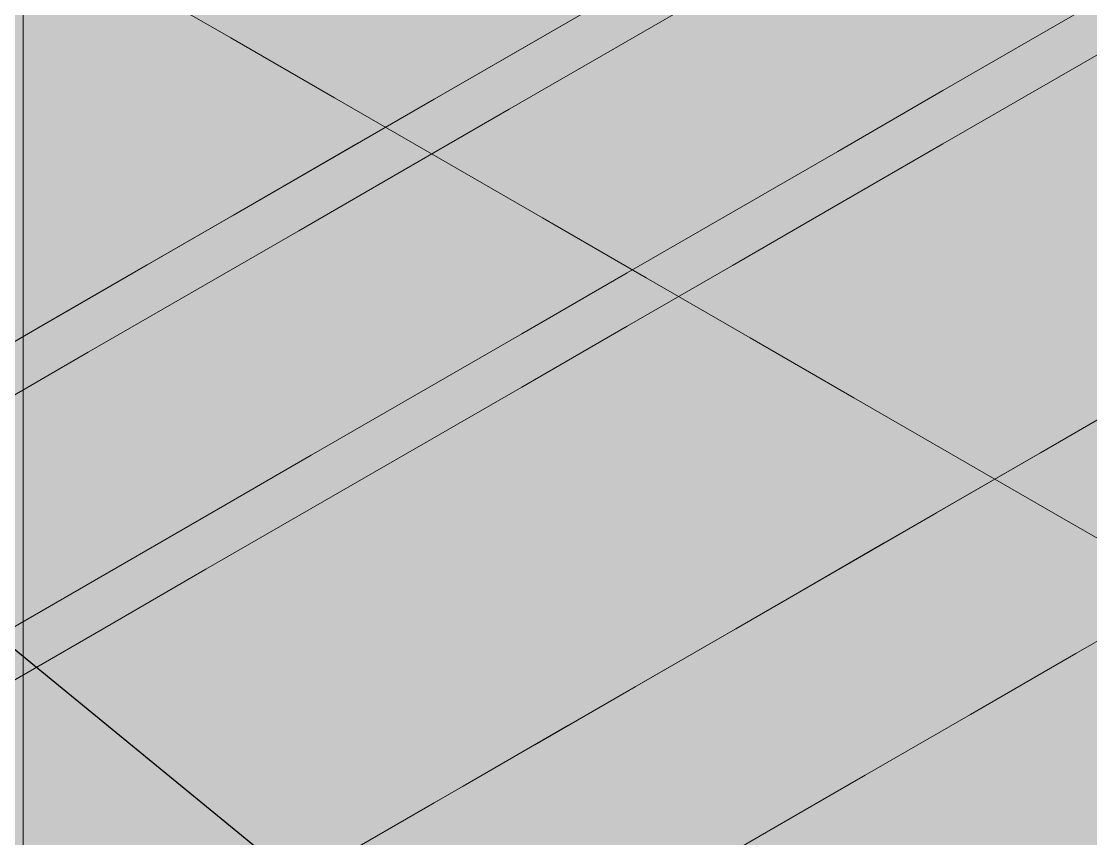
# Model space of a CAD drawing. Header units: metres. Extents: x 349021 to 349543, y 9281040 to 9281959.
# Drawn here: x 349203.3652 to 349203.4925, y 9281042.053 to 9281042.1504 of the extents above; entities that cross this region are included whole.
import ezdxf

# ---------------------------------------------------------------- set-up
doc = ezdxf.new("R2010")
doc.units = ezdxf.units.M
doc.header["$LTSCALE"] = 0.25
doc.layers.add('ISO-3D', color=7, linetype='CONTINUOUS', lineweight=13)
doc.layers.add('ISO-3D-ARISTAS', color=250, linetype='CONTINUOUS', lineweight=13)
doc.layers.add('LLAMADAS-NUM', color=30, linetype='CONTINUOUS', lineweight=25, true_color=0xc05014)

msp = doc.modelspace()

# ---------------------------------------------------------------- linework, layer by layer
at = {"layer": 'ISO-3D', "true_color": 0x8e8d88}
for points in [[(349203.37792, 9281042.15537), (349203.36538, 9281042.14813), (349203.37792, 9281042.16991), (349203.36538, 9281042.16267)], [(349203.403, 9281042.1553), (349203.39046, 9281042.14806), (349203.403, 9281042.16985), (349203.39046, 9281042.16261)], [(349203.42808, 9281042.15524), (349203.41554, 9281042.148), (349203.42808, 9281042.16978), (349203.41554, 9281042.16254)], [(349203.45316, 9281042.15517), (349203.44062, 9281042.14793), (349203.45316, 9281042.16972), (349203.44062, 9281042.16248)], [(349203.47824, 9281042.15511), (349203.4657, 9281042.14787), (349203.47824, 9281042.16965), (349203.4657, 9281042.16241)], [(349203.50332, 9281042.15504), (349203.49078, 9281042.1478), (349203.50332, 9281042.16959), (349203.49078, 9281042.16235)], [(349203.39046, 9281042.14806), (349203.37792, 9281042.14082), (349203.39046, 9281042.16261), (349203.37792, 9281042.15537)], [(349203.41554, 9281042.148), (349203.403, 9281042.14076), (349203.41554, 9281042.16254), (349203.403, 9281042.1553)], [(349203.44062, 9281042.14793), (349203.42808, 9281042.14069), (349203.44062, 9281042.16248), (349203.42808, 9281042.15524)], [(349203.4657, 9281042.14787), (349203.45316, 9281042.14063), (349203.4657, 9281042.16241), (349203.45316, 9281042.15517)], [(349203.49078, 9281042.1478), (349203.47824, 9281042.14056), (349203.49078, 9281042.16235), (349203.47824, 9281042.15511)], [(349203.37792, 9281042.14082), (349203.36538, 9281042.13358), (349203.37792, 9281042.15537), (349203.36538, 9281042.14813)], [(349203.403, 9281042.14076), (349203.39046, 9281042.13352), (349203.403, 9281042.1553), (349203.39046, 9281042.14806)], [(349203.42808, 9281042.14069), (349203.41554, 9281042.13345), (349203.42808, 9281042.15524), (349203.41554, 9281042.148)], [(349203.45316, 9281042.14063), (349203.44062, 9281042.13339), (349203.45316, 9281042.15517), (349203.44062, 9281042.14793)], [(349203.47824, 9281042.14056), (349203.4657, 9281042.13332), (349203.47824, 9281042.15511), (349203.4657, 9281042.14787)], [(349203.50332, 9281042.1405), (349203.49078, 9281042.13326), (349203.50332, 9281042.15504), (349203.49078, 9281042.1478)], [(349203.50003, 9281042.1363), (349203.48749, 9281042.12905), (349203.50003, 9281042.15026), (349203.48749, 9281042.14302)], [(349203.39046, 9281042.13352), (349203.37792, 9281042.12628), (349203.39046, 9281042.14806), (349203.37792, 9281042.14082)], [(349203.41554, 9281042.13345), (349203.403, 9281042.12621), (349203.41554, 9281042.148), (349203.403, 9281042.14076)], [(349203.44062, 9281042.13339), (349203.42808, 9281042.12615), (349203.44062, 9281042.14793), (349203.42808, 9281042.14069)], [(349203.4657, 9281042.13332), (349203.45316, 9281042.12608), (349203.4657, 9281042.14787), (349203.45316, 9281042.14063)], [(349203.49078, 9281042.13326), (349203.47824, 9281042.12602), (349203.49078, 9281042.1478), (349203.47824, 9281042.14056)], [(349203.48749, 9281042.12905), (349203.47495, 9281042.12181), (349203.48749, 9281042.14302), (349203.47495, 9281042.13579)], [(349203.37792, 9281042.12628), (349203.36538, 9281042.11904), (349203.37792, 9281042.14082), (349203.36538, 9281042.13358)], [(349203.403, 9281042.12621), (349203.39046, 9281042.11897), (349203.403, 9281042.14076), (349203.39046, 9281042.13352)], [(349203.42808, 9281042.12615), (349203.41554, 9281042.11891), (349203.42808, 9281042.14069), (349203.41554, 9281042.13345)], [(349203.45316, 9281042.12608), (349203.44062, 9281042.11884), (349203.45316, 9281042.14063), (349203.44062, 9281042.13339)], [(349203.47824, 9281042.12602), (349203.4657, 9281042.11878), (349203.47824, 9281042.14056), (349203.4657, 9281042.13332)], [(349203.50332, 9281042.12595), (349203.49078, 9281042.11871), (349203.50332, 9281042.1405), (349203.49078, 9281042.13326)], [(349203.47495, 9281042.12181), (349203.46241, 9281042.11457), (349203.47495, 9281042.13579), (349203.46241, 9281042.12854)], [(349203.50003, 9281042.12232), (349203.48749, 9281042.11509), (349203.50003, 9281042.1363), (349203.48749, 9281042.12905)], [(349203.39046, 9281042.11897), (349203.37792, 9281042.11173), (349203.39046, 9281042.13352), (349203.37792, 9281042.12628)], [(349203.41554, 9281042.11891), (349203.403, 9281042.11167), (349203.41554, 9281042.13345), (349203.403, 9281042.12621)], [(349203.44062, 9281042.11884), (349203.42808, 9281042.1116), (349203.44062, 9281042.13339), (349203.42808, 9281042.12615)], [(349203.4657, 9281042.11878), (349203.45316, 9281042.11154), (349203.4657, 9281042.13332), (349203.45316, 9281042.12608)], [(349203.49078, 9281042.11871), (349203.47824, 9281042.11147), (349203.49078, 9281042.13326), (349203.47824, 9281042.12602)], [(349203.46241, 9281042.11457), (349203.44987, 9281042.10733), (349203.46241, 9281042.12854), (349203.44987, 9281042.12131)], [(349203.48749, 9281042.11509), (349203.47495, 9281042.10784), (349203.48749, 9281042.12905), (349203.47495, 9281042.12181)], [(349203.37792, 9281042.11173), (349203.36538, 9281042.10449), (349203.37792, 9281042.12628), (349203.36538, 9281042.11904)], [(349203.403, 9281042.11167), (349203.39046, 9281042.10443), (349203.403, 9281042.12621), (349203.39046, 9281042.11897)], [(349203.42808, 9281042.1116), (349203.41554, 9281042.10436), (349203.42808, 9281042.12615), (349203.41554, 9281042.11891)], [(349203.45316, 9281042.11154), (349203.44062, 9281042.1043), (349203.45316, 9281042.12608), (349203.44062, 9281042.11884)], [(349203.47824, 9281042.11147), (349203.4657, 9281042.10423), (349203.47824, 9281042.12602), (349203.4657, 9281042.11878)], [(349203.50332, 9281042.11141), (349203.49078, 9281042.10417), (349203.50332, 9281042.12595), (349203.49078, 9281042.11871)], [(349203.47495, 9281042.10784), (349203.46241, 9281042.1006), (349203.47495, 9281042.12181), (349203.46241, 9281042.11457)], [(349203.50003, 9281042.10835), (349203.48749, 9281042.10111), (349203.50003, 9281042.12232), (349203.48749, 9281042.11509)], [(349203.44987, 9281042.10733), (349203.43733, 9281042.1001), (349203.44987, 9281042.12131), (349203.43733, 9281042.11406)], [(349203.39046, 9281042.10443), (349203.37792, 9281042.09719), (349203.39046, 9281042.11897), (349203.37792, 9281042.11173)], [(349203.41554, 9281042.10436), (349203.403, 9281042.09712), (349203.41554, 9281042.11891), (349203.403, 9281042.11167)], [(349203.44062, 9281042.1043), (349203.42808, 9281042.09706), (349203.44062, 9281042.11884), (349203.42808, 9281042.1116)], [(349203.4657, 9281042.10423), (349203.45316, 9281042.09699), (349203.4657, 9281042.11878), (349203.45316, 9281042.11154)], [(349203.49078, 9281042.10417), (349203.47824, 9281042.09693), (349203.49078, 9281042.11871), (349203.47824, 9281042.11147)], [(349203.43733, 9281042.1001), (349203.42479, 9281042.09285), (349203.43733, 9281042.11406), (349203.42479, 9281042.10682)], [(349203.46241, 9281042.1006), (349203.44987, 9281042.09336), (349203.46241, 9281042.11457), (349203.44987, 9281042.10733)], [(349203.48749, 9281042.10111), (349203.47495, 9281042.09388), (349203.48749, 9281042.11509), (349203.47495, 9281042.10784)], [(349203.37792, 9281042.09719), (349203.36538, 9281042.08995), (349203.37792, 9281042.11173), (349203.36538, 9281042.10449)], [(349203.403, 9281042.09712), (349203.39046, 9281042.08988), (349203.403, 9281042.11167), (349203.39046, 9281042.10443)], [(349203.42808, 9281042.09706), (349203.41554, 9281042.08982), (349203.42808, 9281042.1116), (349203.41554, 9281042.10436)], [(349203.45316, 9281042.09699), (349203.44062, 9281042.08975), (349203.45316, 9281042.11154), (349203.44062, 9281042.1043)], [(349203.47824, 9281042.09693), (349203.4657, 9281042.08969), (349203.47824, 9281042.11147), (349203.4657, 9281042.10423)], [(349203.50332, 9281042.09686), (349203.49078, 9281042.08962), (349203.50332, 9281042.11141), (349203.49078, 9281042.10417)], [(349203.47495, 9281042.09388), (349203.46241, 9281042.08663), (349203.47495, 9281042.10784), (349203.46241, 9281042.1006)], [(349203.50003, 9281042.09438), (349203.48749, 9281042.08714), (349203.50003, 9281042.10835), (349203.48749, 9281042.10111)], [(349203.42479, 9281042.09285), (349203.41225, 9281042.08561), (349203.42479, 9281042.10682), (349203.41225, 9281042.09958)], [(349203.44987, 9281042.09336), (349203.43733, 9281042.08612), (349203.44987, 9281042.10733), (349203.43733, 9281042.1001)], [(349203.39046, 9281042.08988), (349203.37792, 9281042.08264), (349203.39046, 9281042.10443), (349203.37792, 9281042.09719)], [(349203.41554, 9281042.08982), (349203.403, 9281042.08258), (349203.41554, 9281042.10436), (349203.403, 9281042.09712)], [(349203.44062, 9281042.08975), (349203.42808, 9281042.08251), (349203.44062, 9281042.1043), (349203.42808, 9281042.09706)], [(349203.4657, 9281042.08969), (349203.45316, 9281042.08245), (349203.4657, 9281042.10423), (349203.45316, 9281042.09699)], [(349203.49078, 9281042.08962), (349203.47824, 9281042.08238), (349203.49078, 9281042.10417), (349203.47824, 9281042.09693)], [(349203.43733, 9281042.08612), (349203.42479, 9281042.07889), (349203.43733, 9281042.1001), (349203.42479, 9281042.09285)], [(349203.46241, 9281042.08663), (349203.44987, 9281042.07939), (349203.46241, 9281042.1006), (349203.44987, 9281042.09336)], [(349203.48749, 9281042.08714), (349203.47495, 9281042.0799), (349203.48749, 9281042.10111), (349203.47495, 9281042.09388)], [(349203.41225, 9281042.08561), (349203.39971, 9281042.07837), (349203.41225, 9281042.09958), (349203.39971, 9281042.09234)], [(349203.37792, 9281042.08264), (349203.36538, 9281042.0754), (349203.37792, 9281042.09719), (349203.36538, 9281042.08995)], [(349203.403, 9281042.08258), (349203.39046, 9281042.07534), (349203.403, 9281042.09712), (349203.39046, 9281042.08988)], [(349203.42808, 9281042.08251), (349203.41554, 9281042.07527), (349203.42808, 9281042.09706), (349203.41554, 9281042.08982)], [(349203.45316, 9281042.08245), (349203.44062, 9281042.07521), (349203.45316, 9281042.09699), (349203.44062, 9281042.08975)], [(349203.47824, 9281042.08238), (349203.4657, 9281042.07514), (349203.47824, 9281042.09693), (349203.4657, 9281042.08969)], [(349203.50332, 9281042.08231), (349203.49078, 9281042.07507), (349203.50332, 9281042.09686), (349203.49078, 9281042.08962)], [(349203.47495, 9281042.0799), (349203.46241, 9281042.07267), (349203.47495, 9281042.09388), (349203.46241, 9281042.08663)], [(349203.50003, 9281042.08041), (349203.48749, 9281042.07318), (349203.50003, 9281042.09438), (349203.48749, 9281042.08714)], [(349203.39971, 9281042.07837), (349203.38717, 9281042.07113), (349203.39971, 9281042.09234), (349203.38717, 9281042.08511)], [(349203.42479, 9281042.07889), (349203.41225, 9281042.07164), (349203.42479, 9281042.09285), (349203.41225, 9281042.08561)], [(349203.44987, 9281042.07939), (349203.43733, 9281042.07215), (349203.44987, 9281042.09336), (349203.43733, 9281042.08612)], [(349203.39046, 9281042.07534), (349203.37792, 9281042.0681), (349203.39046, 9281042.08988), (349203.37792, 9281042.08264)], [(349203.41554, 9281042.07527), (349203.403, 9281042.06803), (349203.41554, 9281042.08982), (349203.403, 9281042.08258)], [(349203.44062, 9281042.07521), (349203.42808, 9281042.06797), (349203.44062, 9281042.08975), (349203.42808, 9281042.08251)], [(349203.4657, 9281042.07514), (349203.45316, 9281042.0679), (349203.4657, 9281042.08969), (349203.45316, 9281042.08245)], [(349203.49078, 9281042.07507), (349203.47824, 9281042.06783), (349203.49078, 9281042.08962), (349203.47824, 9281042.08238)], [(349203.43733, 9281042.07215), (349203.42479, 9281042.06491), (349203.43733, 9281042.08612), (349203.42479, 9281042.07889)], [(349203.46241, 9281042.07267), (349203.44987, 9281042.06542), (349203.46241, 9281042.08663), (349203.44987, 9281042.07939)], [(349203.48749, 9281042.07318), (349203.47495, 9281042.06593), (349203.48749, 9281042.08714), (349203.47495, 9281042.0799)], [(349203.38717, 9281042.07113), (349203.37463, 9281042.0639), (349203.38717, 9281042.08511), (349203.37463, 9281042.07786)], [(349203.41225, 9281042.07164), (349203.39971, 9281042.0644), (349203.41225, 9281042.08561), (349203.39971, 9281042.07837)], [(349203.37792, 9281042.0681), (349203.36538, 9281042.06086), (349203.37792, 9281042.08264), (349203.36538, 9281042.0754)], [(349203.403, 9281042.06803), (349203.39046, 9281042.06079), (349203.403, 9281042.08258), (349203.39046, 9281042.07534)], [(349203.42808, 9281042.06797), (349203.41554, 9281042.06073), (349203.42808, 9281042.08251), (349203.41554, 9281042.07527)], [(349203.45316, 9281042.0679), (349203.44062, 9281042.06066), (349203.45316, 9281042.08245), (349203.44062, 9281042.07521)], [(349203.47824, 9281042.06783), (349203.4657, 9281042.0606), (349203.47824, 9281042.08238), (349203.4657, 9281042.07514)], [(349203.47495, 9281042.06593), (349203.46241, 9281042.05869), (349203.47495, 9281042.0799), (349203.46241, 9281042.07267)], [(349203.50003, 9281042.06552), (349203.48749, 9281042.05828), (349203.50003, 9281042.08041), (349203.48749, 9281042.07318)], [(349203.39971, 9281042.0644), (349203.38717, 9281042.05716), (349203.39971, 9281042.07837), (349203.38717, 9281042.07113)], [(349203.42479, 9281042.06491), (349203.41225, 9281042.05768), (349203.42479, 9281042.07889), (349203.41225, 9281042.07164)], [(349203.44987, 9281042.06542), (349203.43733, 9281042.05818), (349203.44987, 9281042.07939), (349203.43733, 9281042.07215)], [(349203.37463, 9281042.0639), (349203.36209, 9281042.05665), (349203.37463, 9281042.07786), (349203.36209, 9281042.07062)], [(349203.39046, 9281042.06079), (349203.37792, 9281042.05355), (349203.39046, 9281042.07534), (349203.37792, 9281042.0681)], [(349203.41554, 9281042.06073), (349203.403, 9281042.05349), (349203.41554, 9281042.07527), (349203.403, 9281042.06803)], [(349203.44062, 9281042.06066), (349203.42808, 9281042.05342), (349203.44062, 9281042.07521), (349203.42808, 9281042.06797)], [(349203.4657, 9281042.0606), (349203.45316, 9281042.05335), (349203.4657, 9281042.07514), (349203.45316, 9281042.0679)], [(349203.48749, 9281042.05828), (349203.47495, 9281042.05104), (349203.48749, 9281042.07318), (349203.47495, 9281042.06593)], [(349203.43733, 9281042.05818), (349203.42479, 9281042.05094), (349203.43733, 9281042.07215), (349203.42479, 9281042.06491)], [(349203.46241, 9281042.05869), (349203.44987, 9281042.05145), (349203.46241, 9281042.07267), (349203.44987, 9281042.06542)], [(349203.38717, 9281042.05716), (349203.37463, 9281042.04992), (349203.38717, 9281042.07113), (349203.37463, 9281042.0639)], [(349203.41225, 9281042.05768), (349203.39971, 9281042.05043), (349203.41225, 9281042.07164), (349203.39971, 9281042.0644)], [(349203.37792, 9281042.05355), (349203.36538, 9281042.04631), (349203.37792, 9281042.0681), (349203.36538, 9281042.06086)], [(349203.403, 9281042.05349), (349203.39046, 9281042.04625), (349203.403, 9281042.06803), (349203.39046, 9281042.06079)], [(349203.42808, 9281042.05342), (349203.41554, 9281042.04618), (349203.42808, 9281042.06797), (349203.41554, 9281042.06073)], [(349203.45316, 9281042.05335), (349203.44062, 9281042.04611), (349203.45316, 9281042.0679), (349203.44062, 9281042.06066)], [(349203.47495, 9281042.05104), (349203.46241, 9281042.0438), (349203.47495, 9281042.06593), (349203.46241, 9281042.05869)], [(349203.50003, 9281042.05063), (349203.48749, 9281042.04339), (349203.50003, 9281042.06552), (349203.48749, 9281042.05828)], [(349203.39971, 9281042.05043), (349203.38717, 9281042.04319), (349203.39971, 9281042.0644), (349203.38717, 9281042.05716)], [(349203.42479, 9281042.05094), (349203.41225, 9281042.0437), (349203.42479, 9281042.06491), (349203.41225, 9281042.05768)], [(349203.44987, 9281042.05145), (349203.43733, 9281042.04421), (349203.44987, 9281042.06542), (349203.43733, 9281042.05818)], [(349203.37463, 9281042.04992), (349203.36209, 9281042.04269), (349203.37463, 9281042.0639), (349203.36209, 9281042.05665)], [(349203.39046, 9281042.04625), (349203.37792, 9281042.03901), (349203.39046, 9281042.06079), (349203.37792, 9281042.05355)], [(349203.41554, 9281042.04618), (349203.403, 9281042.03894), (349203.41554, 9281042.06073), (349203.403, 9281042.05349)], [(349203.44062, 9281042.04611), (349203.42808, 9281042.03887), (349203.44062, 9281042.06066), (349203.42808, 9281042.05342)], [(349203.43733, 9281042.04421), (349203.42479, 9281042.03698), (349203.43733, 9281042.05818), (349203.42479, 9281042.05094)], [(349203.46241, 9281042.0438), (349203.44987, 9281042.03656), (349203.46241, 9281042.05869), (349203.44987, 9281042.05145)], [(349203.48749, 9281042.04339), (349203.47495, 9281042.03615), (349203.48749, 9281042.05828), (349203.47495, 9281042.05104)], [(349203.38717, 9281042.04319), (349203.37463, 9281042.03595), (349203.38717, 9281042.05716), (349203.37463, 9281042.04992)], [(349203.41225, 9281042.0437), (349203.39971, 9281042.03647), (349203.41225, 9281042.05768), (349203.39971, 9281042.05043)], [(349203.37792, 9281042.03901), (349203.36538, 9281042.03177), (349203.37792, 9281042.05355), (349203.36538, 9281042.04631)], [(349203.403, 9281042.03894), (349203.39046, 9281042.0317), (349203.403, 9281042.05349), (349203.39046, 9281042.04625)], [(349203.42808, 9281042.03887), (349203.41554, 9281042.03163), (349203.42808, 9281042.05342), (349203.41554, 9281042.04618)]]:
    msp.add_solid(points, dxfattribs=at)
at = {"layer": 'ISO-3D', "true_color": 0x7f7e7a}
for points in [[(349203.46223, 9281042.15477), (349203.45026, 9281042.14787), (349203.46223, 9281042.16874), (349203.45026, 9281042.16183)], [(349203.48657, 9281042.15486), (349203.47419, 9281042.14772), (349203.48657, 9281042.16883), (349203.47419, 9281042.16168)], [(349203.45026, 9281042.14787), (349203.43829, 9281042.14096), (349203.45026, 9281042.16183), (349203.43829, 9281042.15492)], [(349203.47419, 9281042.14772), (349203.46223, 9281042.14081), (349203.47419, 9281042.16168), (349203.46223, 9281042.15477)], [(349203.49894, 9281042.14804), (349203.48657, 9281042.14089), (349203.49894, 9281042.162), (349203.48657, 9281042.15486)], [(349203.43829, 9281042.14096), (349203.42633, 9281042.13405), (349203.43829, 9281042.15492), (349203.42633, 9281042.14801)], [(349203.46223, 9281042.14081), (349203.45026, 9281042.1339), (349203.46223, 9281042.15477), (349203.45026, 9281042.14787)], [(349203.48657, 9281042.14089), (349203.47419, 9281042.13375), (349203.48657, 9281042.15486), (349203.47419, 9281042.14772)], [(349203.42633, 9281042.13405), (349203.41436, 9281042.12714), (349203.42633, 9281042.14801), (349203.41436, 9281042.1411)], [(349203.45026, 9281042.1339), (349203.43829, 9281042.12699), (349203.45026, 9281042.14787), (349203.43829, 9281042.14096)], [(349203.47419, 9281042.13375), (349203.46223, 9281042.12684), (349203.47419, 9281042.14772), (349203.46223, 9281042.14081)], [(349203.49894, 9281042.13407), (349203.48657, 9281042.12693), (349203.49894, 9281042.14804), (349203.48657, 9281042.14089)], [(349203.41436, 9281042.12714), (349203.40239, 9281042.12023), (349203.41436, 9281042.1411), (349203.40239, 9281042.1342)], [(349203.43829, 9281042.12699), (349203.42633, 9281042.12008), (349203.43829, 9281042.14096), (349203.42633, 9281042.13405)], [(349203.46223, 9281042.12684), (349203.45026, 9281042.11993), (349203.46223, 9281042.14081), (349203.45026, 9281042.1339)], [(349203.48657, 9281042.12693), (349203.47419, 9281042.11978), (349203.48657, 9281042.14089), (349203.47419, 9281042.13375)], [(349203.40239, 9281042.12023), (349203.39043, 9281042.11332), (349203.40239, 9281042.1342), (349203.39043, 9281042.12729)], [(349203.42633, 9281042.12008), (349203.41436, 9281042.11317), (349203.42633, 9281042.13405), (349203.41436, 9281042.12714)], [(349203.45026, 9281042.11993), (349203.43829, 9281042.11302), (349203.45026, 9281042.1339), (349203.43829, 9281042.12699)], [(349203.47419, 9281042.11978), (349203.46223, 9281042.11287), (349203.47419, 9281042.13375), (349203.46223, 9281042.12684)], [(349203.49894, 9281042.1201), (349203.48657, 9281042.11296), (349203.49894, 9281042.13407), (349203.48657, 9281042.12693)], [(349203.39043, 9281042.11332), (349203.37846, 9281042.10641), (349203.39043, 9281042.12729), (349203.37846, 9281042.12038)], [(349203.41436, 9281042.11317), (349203.40239, 9281042.10626), (349203.41436, 9281042.12714), (349203.40239, 9281042.12023)], [(349203.43829, 9281042.11302), (349203.42633, 9281042.10611), (349203.43829, 9281042.12699), (349203.42633, 9281042.12008)], [(349203.46223, 9281042.11287), (349203.45026, 9281042.10597), (349203.46223, 9281042.12684), (349203.45026, 9281042.11993)], [(349203.48657, 9281042.11296), (349203.47419, 9281042.10582), (349203.48657, 9281042.12693), (349203.47419, 9281042.11978)], [(349203.37846, 9281042.10641), (349203.36649, 9281042.0995), (349203.37846, 9281042.12038), (349203.36649, 9281042.11347)], [(349203.40239, 9281042.10626), (349203.39043, 9281042.09935), (349203.40239, 9281042.12023), (349203.39043, 9281042.11332)], [(349203.42633, 9281042.10611), (349203.41436, 9281042.0992), (349203.42633, 9281042.12008), (349203.41436, 9281042.11317)], [(349203.45026, 9281042.10597), (349203.43829, 9281042.09906), (349203.45026, 9281042.11993), (349203.43829, 9281042.11302)], [(349203.47419, 9281042.10582), (349203.46223, 9281042.09891), (349203.47419, 9281042.11978), (349203.46223, 9281042.11287)], [(349203.49894, 9281042.10614), (349203.48657, 9281042.09899), (349203.49894, 9281042.1201), (349203.48657, 9281042.11296)], [(349203.36649, 9281042.0995), (349203.35452, 9281042.09259), (349203.36649, 9281042.11347), (349203.35452, 9281042.10656)], [(349203.39043, 9281042.09935), (349203.37846, 9281042.09244), (349203.39043, 9281042.11332), (349203.37846, 9281042.10641)], [(349203.41436, 9281042.0992), (349203.40239, 9281042.0923), (349203.41436, 9281042.11317), (349203.40239, 9281042.10626)], [(349203.43829, 9281042.09906), (349203.42633, 9281042.09215), (349203.43829, 9281042.11302), (349203.42633, 9281042.10611)], [(349203.46223, 9281042.09891), (349203.45026, 9281042.092), (349203.46223, 9281042.11287), (349203.45026, 9281042.10597)], [(349203.48657, 9281042.09899), (349203.47419, 9281042.09185), (349203.48657, 9281042.11296), (349203.47419, 9281042.10582)], [(349203.37846, 9281042.09244), (349203.36649, 9281042.08553), (349203.37846, 9281042.10641), (349203.36649, 9281042.0995)], [(349203.40239, 9281042.0923), (349203.39043, 9281042.08539), (349203.40239, 9281042.10626), (349203.39043, 9281042.09935)], [(349203.42633, 9281042.09215), (349203.41436, 9281042.08524), (349203.42633, 9281042.10611), (349203.41436, 9281042.0992)], [(349203.45026, 9281042.092), (349203.43829, 9281042.08509), (349203.45026, 9281042.10597), (349203.43829, 9281042.09906)], [(349203.47419, 9281042.09185), (349203.46223, 9281042.08494), (349203.47419, 9281042.10582), (349203.46223, 9281042.09891)], [(349203.36649, 9281042.08553), (349203.35452, 9281042.07863), (349203.36649, 9281042.0995), (349203.35452, 9281042.09259)], [(349203.39043, 9281042.08539), (349203.37846, 9281042.07848), (349203.39043, 9281042.09935), (349203.37846, 9281042.09244)], [(349203.41436, 9281042.08524), (349203.40239, 9281042.07833), (349203.41436, 9281042.0992), (349203.40239, 9281042.0923)], [(349203.43829, 9281042.08509), (349203.42633, 9281042.07818), (349203.43829, 9281042.09906), (349203.42633, 9281042.09215)], [(349203.46223, 9281042.08494), (349203.45026, 9281042.07803), (349203.46223, 9281042.09891), (349203.45026, 9281042.092)], [(349203.37846, 9281042.07848), (349203.36649, 9281042.07157), (349203.37846, 9281042.09244), (349203.36649, 9281042.08553)], [(349203.40239, 9281042.07833), (349203.39043, 9281042.07142), (349203.40239, 9281042.0923), (349203.39043, 9281042.08539)], [(349203.42633, 9281042.07818), (349203.41436, 9281042.07127), (349203.42633, 9281042.09215), (349203.41436, 9281042.08524)], [(349203.45026, 9281042.07803), (349203.43829, 9281042.07112), (349203.45026, 9281042.092), (349203.43829, 9281042.08509)], [(349203.36649, 9281042.07157), (349203.35452, 9281042.06466), (349203.36649, 9281042.08553), (349203.35452, 9281042.07863)], [(349203.39043, 9281042.07142), (349203.37846, 9281042.06451), (349203.39043, 9281042.08539), (349203.37846, 9281042.07848)], [(349203.41436, 9281042.07127), (349203.40239, 9281042.06436), (349203.41436, 9281042.08524), (349203.40239, 9281042.07833)], [(349203.43829, 9281042.07112), (349203.42633, 9281042.06421), (349203.43829, 9281042.08509), (349203.42633, 9281042.07818)], [(349203.37846, 9281042.06451), (349203.36649, 9281042.0576), (349203.37846, 9281042.07848), (349203.36649, 9281042.07157)], [(349203.40239, 9281042.06436), (349203.39043, 9281042.05745), (349203.40239, 9281042.07833), (349203.39043, 9281042.07142)], [(349203.42633, 9281042.06421), (349203.41436, 9281042.0573), (349203.42633, 9281042.07818), (349203.41436, 9281042.07127)], [(349203.36649, 9281042.0576), (349203.35452, 9281042.05069), (349203.36649, 9281042.07157), (349203.35452, 9281042.06466)], [(349203.39043, 9281042.05745), (349203.37846, 9281042.05054), (349203.39043, 9281042.07142), (349203.37846, 9281042.06451)], [(349203.41436, 9281042.0573), (349203.40239, 9281042.0504), (349203.41436, 9281042.07127), (349203.40239, 9281042.06436)], [(349203.37846, 9281042.05054), (349203.36649, 9281042.04363), (349203.37846, 9281042.06451), (349203.36649, 9281042.0576)], [(349203.40239, 9281042.0504), (349203.39043, 9281042.04349), (349203.40239, 9281042.06436), (349203.39043, 9281042.05745)], [(349203.36649, 9281042.04363), (349203.35452, 9281042.03673), (349203.36649, 9281042.0576), (349203.35452, 9281042.05069)], [(349203.39043, 9281042.04349), (349203.37846, 9281042.03658), (349203.39043, 9281042.05745), (349203.37846, 9281042.05054)]]:
    msp.add_solid(points, dxfattribs=at)
at = {"layer": 'ISO-3D', "true_color": 0x22252b}
for points in [[(349203.4233, 9281042.15388), (349203.41076, 9281042.14665), (349203.4233, 9281042.16786), (349203.41076, 9281042.16061)], [(349203.44838, 9281042.15439), (349203.43584, 9281042.14715), (349203.44838, 9281042.16836), (349203.43584, 9281042.16112)], [(349203.37314, 9281042.15287), (349203.3606, 9281042.14562), (349203.37314, 9281042.16683), (349203.3606, 9281042.15959)], [(349203.39822, 9281042.15337), (349203.38568, 9281042.14613), (349203.39822, 9281042.16734), (349203.38568, 9281042.1601)], [(349203.43584, 9281042.14715), (349203.4233, 9281042.13991), (349203.43584, 9281042.16112), (349203.4233, 9281042.15388)], [(349203.38568, 9281042.14613), (349203.37314, 9281042.13889), (349203.38568, 9281042.1601), (349203.37314, 9281042.15287)], [(349203.41076, 9281042.14665), (349203.39822, 9281042.1394), (349203.41076, 9281042.16061), (349203.39822, 9281042.15337)], [(349203.50003, 9281042.15026), (349203.48749, 9281042.14302), (349203.50003, 9281042.15662), (349203.48749, 9281042.14937)], [(349203.4233, 9281042.13991), (349203.41076, 9281042.13267), (349203.4233, 9281042.15388), (349203.41076, 9281042.14665)], [(349203.37314, 9281042.13889), (349203.3606, 9281042.13166), (349203.37314, 9281042.15287), (349203.3606, 9281042.14562)], [(349203.39822, 9281042.1394), (349203.38568, 9281042.13216), (349203.39822, 9281042.15337), (349203.38568, 9281042.14613)], [(349203.48749, 9281042.14302), (349203.47495, 9281042.13579), (349203.48749, 9281042.14937), (349203.47495, 9281042.14213)], [(349203.38568, 9281042.13216), (349203.37314, 9281042.12492), (349203.38568, 9281042.14613), (349203.37314, 9281042.13889)], [(349203.41076, 9281042.13267), (349203.39822, 9281042.12544), (349203.41076, 9281042.14665), (349203.39822, 9281042.1394)], [(349203.47495, 9281042.13579), (349203.46241, 9281042.12854), (349203.47495, 9281042.14213), (349203.46241, 9281042.13489)], [(349203.39822, 9281042.12544), (349203.38568, 9281042.11819), (349203.39822, 9281042.1394), (349203.38568, 9281042.13216)], [(349203.37314, 9281042.12492), (349203.3606, 9281042.11768), (349203.37314, 9281042.13889), (349203.3606, 9281042.13166)], [(349203.46241, 9281042.12854), (349203.44987, 9281042.12131), (349203.46241, 9281042.13489), (349203.44987, 9281042.12765)], [(349203.38568, 9281042.11819), (349203.37314, 9281042.11095), (349203.38568, 9281042.13216), (349203.37314, 9281042.12492)], [(349203.44987, 9281042.12131), (349203.43733, 9281042.11406), (349203.44987, 9281042.12765), (349203.43733, 9281042.12042)], [(349203.37314, 9281042.11095), (349203.3606, 9281042.10371), (349203.37314, 9281042.12492), (349203.3606, 9281042.11768)], [(349203.43733, 9281042.11406), (349203.42479, 9281042.10682), (349203.43733, 9281042.12042), (349203.42479, 9281042.11317)], [(349203.42479, 9281042.10682), (349203.41225, 9281042.09958), (349203.42479, 9281042.11317), (349203.41225, 9281042.10593)], [(349203.41225, 9281042.09958), (349203.39971, 9281042.09234), (349203.41225, 9281042.10593), (349203.39971, 9281042.09869)], [(349203.39971, 9281042.09234), (349203.38717, 9281042.08511), (349203.39971, 9281042.09869), (349203.38717, 9281042.09145)], [(349203.38717, 9281042.08511), (349203.37463, 9281042.07786), (349203.38717, 9281042.09145), (349203.37463, 9281042.08422)], [(349203.37463, 9281042.07786), (349203.36209, 9281042.07062), (349203.37463, 9281042.08422), (349203.36209, 9281042.07697)]]:
    msp.add_solid(points, dxfattribs=at)
at = {"layer": 'ISO-3D', "true_color": 0x9e9c96}
for points in [[(349203.38538, 9281042.16489), (349203.39828, 9281042.15744), (349203.37284, 9281042.15765), (349203.38574, 9281042.1502)], [(349203.41082, 9281042.16468), (349203.42371, 9281042.15723), (349203.39828, 9281042.15744), (349203.41117, 9281042.14999)], [(349203.43625, 9281042.16447), (349203.44915, 9281042.15703), (349203.42371, 9281042.15723), (349203.43661, 9281042.14979)], [(349203.46169, 9281042.16427), (349203.47459, 9281042.15682), (349203.44915, 9281042.15703), (349203.46205, 9281042.14958)], [(349203.48713, 9281042.16406), (349203.50003, 9281042.15662), (349203.47459, 9281042.15682), (349203.48749, 9281042.14937)], [(349203.37284, 9281042.15765), (349203.38574, 9281042.1502), (349203.3603, 9281042.15041), (349203.3732, 9281042.14296)], [(349203.39828, 9281042.15744), (349203.41117, 9281042.14999), (349203.38574, 9281042.1502), (349203.39863, 9281042.14275)], [(349203.42371, 9281042.15723), (349203.43661, 9281042.14979), (349203.41117, 9281042.14999), (349203.42407, 9281042.14255)], [(349203.44915, 9281042.15703), (349203.46205, 9281042.14958), (349203.43661, 9281042.14979), (349203.44951, 9281042.14234)], [(349203.47459, 9281042.15682), (349203.48749, 9281042.14937), (349203.46205, 9281042.14958), (349203.47495, 9281042.14213)], [(349203.3603, 9281042.15041), (349203.3732, 9281042.14296), (349203.34776, 9281042.14317), (349203.36066, 9281042.13572)], [(349203.38574, 9281042.1502), (349203.39863, 9281042.14275), (349203.3732, 9281042.14296), (349203.38609, 9281042.13551)], [(349203.41117, 9281042.14999), (349203.42407, 9281042.14255), (349203.39863, 9281042.14275), (349203.41153, 9281042.13531)], [(349203.43661, 9281042.14979), (349203.44951, 9281042.14234), (349203.42407, 9281042.14255), (349203.43697, 9281042.1351)], [(349203.46205, 9281042.14958), (349203.47495, 9281042.14213), (349203.44951, 9281042.14234), (349203.46241, 9281042.13489)], [(349203.3732, 9281042.14296), (349203.38609, 9281042.13551), (349203.36066, 9281042.13572), (349203.37355, 9281042.12827)], [(349203.39863, 9281042.14275), (349203.41153, 9281042.13531), (349203.38609, 9281042.13551), (349203.39899, 9281042.12807)], [(349203.42407, 9281042.14255), (349203.43697, 9281042.1351), (349203.41153, 9281042.13531), (349203.42443, 9281042.12786)], [(349203.44951, 9281042.14234), (349203.46241, 9281042.13489), (349203.43697, 9281042.1351), (349203.44987, 9281042.12765)], [(349203.36066, 9281042.13572), (349203.37355, 9281042.12827), (349203.34812, 9281042.12848), (349203.36101, 9281042.12103)], [(349203.38609, 9281042.13551), (349203.39899, 9281042.12807), (349203.37355, 9281042.12827), (349203.38645, 9281042.12083)], [(349203.41153, 9281042.13531), (349203.42443, 9281042.12786), (349203.39899, 9281042.12807), (349203.41189, 9281042.12062)], [(349203.43697, 9281042.1351), (349203.44987, 9281042.12765), (349203.42443, 9281042.12786), (349203.43733, 9281042.12042)], [(349203.37355, 9281042.12827), (349203.38645, 9281042.12083), (349203.36101, 9281042.12103), (349203.37391, 9281042.11359)], [(349203.39899, 9281042.12807), (349203.41189, 9281042.12062), (349203.38645, 9281042.12083), (349203.39935, 9281042.11338)], [(349203.42443, 9281042.12786), (349203.43733, 9281042.12042), (349203.41189, 9281042.12062), (349203.42479, 9281042.11317)], [(349203.36101, 9281042.12103), (349203.37391, 9281042.11359), (349203.34847, 9281042.11379), (349203.36137, 9281042.10635)], [(349203.38645, 9281042.12083), (349203.39935, 9281042.11338), (349203.37391, 9281042.11359), (349203.38681, 9281042.10614)], [(349203.41189, 9281042.12062), (349203.42479, 9281042.11317), (349203.39935, 9281042.11338), (349203.41225, 9281042.10593)], [(349203.37391, 9281042.11359), (349203.38681, 9281042.10614), (349203.36137, 9281042.10635), (349203.37427, 9281042.0989)], [(349203.39935, 9281042.11338), (349203.41225, 9281042.10593), (349203.38681, 9281042.10614), (349203.39971, 9281042.09869)], [(349203.36137, 9281042.10635), (349203.37427, 9281042.0989), (349203.34883, 9281042.09911), (349203.36173, 9281042.09166)], [(349203.38681, 9281042.10614), (349203.39971, 9281042.09869), (349203.37427, 9281042.0989), (349203.38717, 9281042.09145)], [(349203.37427, 9281042.0989), (349203.38717, 9281042.09145), (349203.36173, 9281042.09166), (349203.37463, 9281042.08422)], [(349203.36173, 9281042.09166), (349203.37463, 9281042.08422), (349203.34919, 9281042.08442), (349203.36209, 9281042.07697)]]:
    msp.add_solid(points, dxfattribs=at)
at = {"layer": 'ISO-3D', "true_color": 0xb7aa8e}
for points in [[(349203.36538, 9281042.15632), (349203.37775, 9281042.14918), (349203.36538, 9281042.16267), (349203.37775, 9281042.15553)], [(349203.36538, 9281042.14291), (349203.37775, 9281042.13577), (349203.36538, 9281042.15632), (349203.37775, 9281042.14918)], [(349203.37775, 9281042.14918), (349203.39012, 9281042.14204), (349203.37775, 9281042.15553), (349203.39012, 9281042.14839)], [(349203.37775, 9281042.13577), (349203.39012, 9281042.12863), (349203.37775, 9281042.14918), (349203.39012, 9281042.14204)], [(349203.39012, 9281042.14204), (349203.40249, 9281042.1349), (349203.39012, 9281042.14839), (349203.40249, 9281042.14125)], [(349203.36538, 9281042.1295), (349203.37775, 9281042.12236), (349203.36538, 9281042.14291), (349203.37775, 9281042.13577)], [(349203.39012, 9281042.12863), (349203.40249, 9281042.12148), (349203.39012, 9281042.14204), (349203.40249, 9281042.1349)], [(349203.40249, 9281042.1349), (349203.41486, 9281042.12775), (349203.40249, 9281042.14125), (349203.41486, 9281042.1341)], [(349203.37775, 9281042.12236), (349203.39012, 9281042.11521), (349203.37775, 9281042.13577), (349203.39012, 9281042.12863)], [(349203.40249, 9281042.12148), (349203.41486, 9281042.11434), (349203.40249, 9281042.1349), (349203.41486, 9281042.12775)], [(349203.41486, 9281042.12775), (349203.42724, 9281042.12061), (349203.41486, 9281042.1341), (349203.42724, 9281042.12696)], [(349203.36538, 9281042.11609), (349203.37775, 9281042.10894), (349203.36538, 9281042.1295), (349203.37775, 9281042.12236)], [(349203.39012, 9281042.11521), (349203.40249, 9281042.10807), (349203.39012, 9281042.12863), (349203.40249, 9281042.12148)], [(349203.41486, 9281042.11434), (349203.42724, 9281042.1072), (349203.41486, 9281042.12775), (349203.42724, 9281042.12061)], [(349203.42724, 9281042.12061), (349203.43961, 9281042.11347), (349203.42724, 9281042.12696), (349203.43961, 9281042.11982)], [(349203.37775, 9281042.10894), (349203.39012, 9281042.1018), (349203.37775, 9281042.12236), (349203.39012, 9281042.11521)], [(349203.40249, 9281042.10807), (349203.41486, 9281042.10093), (349203.40249, 9281042.12148), (349203.41486, 9281042.11434)], [(349203.42724, 9281042.1072), (349203.43961, 9281042.10006), (349203.42724, 9281042.12061), (349203.43961, 9281042.11347)], [(349203.43961, 9281042.11347), (349203.45198, 9281042.10632), (349203.43961, 9281042.11982), (349203.45198, 9281042.11267)], [(349203.36538, 9281042.10268), (349203.37775, 9281042.09553), (349203.36538, 9281042.11609), (349203.37775, 9281042.10894)], [(349203.39012, 9281042.1018), (349203.40249, 9281042.09466), (349203.39012, 9281042.11521), (349203.40249, 9281042.10807)], [(349203.41486, 9281042.10093), (349203.42724, 9281042.09379), (349203.41486, 9281042.11434), (349203.42724, 9281042.1072)], [(349203.43961, 9281042.10006), (349203.45198, 9281042.09291), (349203.43961, 9281042.11347), (349203.45198, 9281042.10632)], [(349203.45198, 9281042.10632), (349203.46435, 9281042.09918), (349203.45198, 9281042.11267), (349203.46435, 9281042.10553)], [(349203.37775, 9281042.09553), (349203.39012, 9281042.08839), (349203.37775, 9281042.10894), (349203.39012, 9281042.1018)], [(349203.40249, 9281042.09466), (349203.41486, 9281042.08752), (349203.40249, 9281042.10807), (349203.41486, 9281042.10093)], [(349203.42724, 9281042.09379), (349203.43961, 9281042.08664), (349203.42724, 9281042.1072), (349203.43961, 9281042.10006)], [(349203.45198, 9281042.09291), (349203.46435, 9281042.08577), (349203.45198, 9281042.10632), (349203.46435, 9281042.09918)], [(349203.46435, 9281042.09918), (349203.47672, 9281042.09204), (349203.46435, 9281042.10553), (349203.47672, 9281042.09839)], [(349203.36538, 9281042.09457), (349203.37775, 9281042.08743), (349203.36538, 9281042.10268), (349203.37775, 9281042.09553)], [(349203.39012, 9281042.08839), (349203.40249, 9281042.08125), (349203.39012, 9281042.1018), (349203.40249, 9281042.09466)], [(349203.41486, 9281042.08752), (349203.42724, 9281042.08037), (349203.41486, 9281042.10093), (349203.42724, 9281042.09379)], [(349203.43961, 9281042.08664), (349203.45198, 9281042.0795), (349203.43961, 9281042.10006), (349203.45198, 9281042.09291)], [(349203.46435, 9281042.08577), (349203.47672, 9281042.07863), (349203.46435, 9281042.09918), (349203.47672, 9281042.09204)], [(349203.47672, 9281042.09204), (349203.4891, 9281042.0849), (349203.47672, 9281042.09839), (349203.4891, 9281042.09125)], [(349203.37775, 9281042.08743), (349203.39012, 9281042.08029), (349203.37775, 9281042.09553), (349203.39012, 9281042.08839)], [(349203.36538, 9281042.08647), (349203.37775, 9281042.07933), (349203.36538, 9281042.09457), (349203.37775, 9281042.08743)], [(349203.40249, 9281042.08125), (349203.41486, 9281042.0741), (349203.40249, 9281042.09466), (349203.41486, 9281042.08752)], [(349203.42724, 9281042.08037), (349203.43961, 9281042.07323), (349203.42724, 9281042.09379), (349203.43961, 9281042.08664)], [(349203.45198, 9281042.0795), (349203.46435, 9281042.07236), (349203.45198, 9281042.09291), (349203.46435, 9281042.08577)], [(349203.47672, 9281042.07863), (349203.4891, 9281042.07148), (349203.47672, 9281042.09204), (349203.4891, 9281042.0849)], [(349203.4891, 9281042.0849), (349203.50147, 9281042.07775), (349203.4891, 9281042.09125), (349203.50147, 9281042.0841)], [(349203.37775, 9281042.07933), (349203.39012, 9281042.07219), (349203.37775, 9281042.08743), (349203.39012, 9281042.08029)], [(349203.39012, 9281042.08029), (349203.40249, 9281042.07315), (349203.39012, 9281042.08839), (349203.40249, 9281042.08125)], [(349203.41486, 9281042.0741), (349203.42724, 9281042.06696), (349203.41486, 9281042.08752), (349203.42724, 9281042.08037)], [(349203.36538, 9281042.07251), (349203.37775, 9281042.06537), (349203.36538, 9281042.08647), (349203.37775, 9281042.07933)], [(349203.43961, 9281042.07323), (349203.45198, 9281042.06609), (349203.43961, 9281042.08664), (349203.45198, 9281042.0795)], [(349203.46435, 9281042.07236), (349203.47672, 9281042.06521), (349203.46435, 9281042.08577), (349203.47672, 9281042.07863)], [(349203.4891, 9281042.07148), (349203.50147, 9281042.06434), (349203.4891, 9281042.0849), (349203.50147, 9281042.07775)], [(349203.40249, 9281042.07315), (349203.41486, 9281042.066), (349203.40249, 9281042.08125), (349203.41486, 9281042.0741)], [(349203.39012, 9281042.07219), (349203.40249, 9281042.06505), (349203.39012, 9281042.08029), (349203.40249, 9281042.07315)], [(349203.42724, 9281042.06696), (349203.43961, 9281042.05982), (349203.42724, 9281042.08037), (349203.43961, 9281042.07323)], [(349203.37775, 9281042.06537), (349203.39012, 9281042.05822), (349203.37775, 9281042.07933), (349203.39012, 9281042.07219)], [(349203.45198, 9281042.06609), (349203.46435, 9281042.05894), (349203.45198, 9281042.0795), (349203.46435, 9281042.07236)], [(349203.47672, 9281042.06521), (349203.4891, 9281042.05807), (349203.47672, 9281042.07863), (349203.4891, 9281042.07148)], [(349203.40249, 9281042.06505), (349203.41486, 9281042.0579), (349203.40249, 9281042.07315), (349203.41486, 9281042.066)], [(349203.41486, 9281042.066), (349203.42724, 9281042.05886), (349203.41486, 9281042.0741), (349203.42724, 9281042.06696)], [(349203.43961, 9281042.05982), (349203.45198, 9281042.05267), (349203.43961, 9281042.07323), (349203.45198, 9281042.06609)], [(349203.36538, 9281042.05854), (349203.37775, 9281042.0514), (349203.36538, 9281042.07251), (349203.37775, 9281042.06537)], [(349203.39012, 9281042.05822), (349203.40249, 9281042.05108), (349203.39012, 9281042.07219), (349203.40249, 9281042.06505)], [(349203.46435, 9281042.05894), (349203.47672, 9281042.0518), (349203.46435, 9281042.07236), (349203.47672, 9281042.06521)], [(349203.4891, 9281042.05807), (349203.50147, 9281042.05093), (349203.4891, 9281042.07148), (349203.50147, 9281042.06434)], [(349203.42724, 9281042.05886), (349203.43961, 9281042.05172), (349203.42724, 9281042.06696), (349203.43961, 9281042.05982)], [(349203.41486, 9281042.0579), (349203.42724, 9281042.05076), (349203.41486, 9281042.066), (349203.42724, 9281042.05886)], [(349203.45198, 9281042.05267), (349203.46435, 9281042.04553), (349203.45198, 9281042.06609), (349203.46435, 9281042.05894)], [(349203.37775, 9281042.0514), (349203.39012, 9281042.04426), (349203.37775, 9281042.06537), (349203.39012, 9281042.05822)], [(349203.40249, 9281042.05108), (349203.41486, 9281042.04394), (349203.40249, 9281042.06505), (349203.41486, 9281042.0579)], [(349203.47672, 9281042.0518), (349203.4891, 9281042.04466), (349203.47672, 9281042.06521), (349203.4891, 9281042.05807)], [(349203.43961, 9281042.05172), (349203.45198, 9281042.04458), (349203.43961, 9281042.05982), (349203.45198, 9281042.05267)], [(349203.36538, 9281042.04458), (349203.37775, 9281042.03743), (349203.36538, 9281042.05854), (349203.37775, 9281042.0514)], [(349203.39012, 9281042.04426), (349203.40249, 9281042.03711), (349203.39012, 9281042.05822), (349203.40249, 9281042.05108)], [(349203.41486, 9281042.04394), (349203.42724, 9281042.03679), (349203.41486, 9281042.0579), (349203.42724, 9281042.05076)], [(349203.42724, 9281042.05076), (349203.43961, 9281042.04362), (349203.42724, 9281042.05886), (349203.43961, 9281042.05172)], [(349203.46435, 9281042.04553), (349203.47672, 9281042.03839), (349203.46435, 9281042.05894), (349203.47672, 9281042.0518)], [(349203.4891, 9281042.04466), (349203.50147, 9281042.03752), (349203.4891, 9281042.05807), (349203.50147, 9281042.05093)]]:
    msp.add_solid(points, dxfattribs=at)
at = {"layer": 'ISO-3D', "true_color": 0xb0aea8}
for points in [[(349203.39029, 9281042.16277), (349203.40266, 9281042.15563), (349203.37775, 9281042.15553), (349203.39012, 9281042.14839)], [(349203.4152, 9281042.16287), (349203.42757, 9281042.15573), (349203.40266, 9281042.15563), (349203.41503, 9281042.14849)], [(349203.44011, 9281042.16297), (349203.45248, 9281042.15582), (349203.42757, 9281042.15573), (349203.43994, 9281042.14858)], [(349203.46502, 9281042.16306), (349203.4774, 9281042.15592), (349203.45248, 9281042.15582), (349203.46486, 9281042.14868)], [(349203.48994, 9281042.16316), (349203.50231, 9281042.15602), (349203.4774, 9281042.15592), (349203.48977, 9281042.14878)], [(349203.50231, 9281042.15602), (349203.51468, 9281042.14887), (349203.48977, 9281042.14878), (349203.50214, 9281042.14163)], [(349203.40266, 9281042.15563), (349203.41503, 9281042.14849), (349203.39012, 9281042.14839), (349203.40249, 9281042.14125)], [(349203.42757, 9281042.15573), (349203.43994, 9281042.14858), (349203.41503, 9281042.14849), (349203.4274, 9281042.14134)], [(349203.45248, 9281042.15582), (349203.46486, 9281042.14868), (349203.43994, 9281042.14858), (349203.45232, 9281042.14144)], [(349203.4774, 9281042.15592), (349203.48977, 9281042.14878), (349203.46486, 9281042.14868), (349203.47723, 9281042.14154)], [(349203.41503, 9281042.14849), (349203.4274, 9281042.14134), (349203.40249, 9281042.14125), (349203.41486, 9281042.1341)], [(349203.43994, 9281042.14858), (349203.45232, 9281042.14144), (349203.4274, 9281042.14134), (349203.43978, 9281042.1342)], [(349203.46486, 9281042.14868), (349203.47723, 9281042.14154), (349203.45232, 9281042.14144), (349203.46469, 9281042.1343)], [(349203.48977, 9281042.14878), (349203.50214, 9281042.14163), (349203.47723, 9281042.14154), (349203.4896, 9281042.13439)], [(349203.4274, 9281042.14134), (349203.43978, 9281042.1342), (349203.41486, 9281042.1341), (349203.42724, 9281042.12696)], [(349203.45232, 9281042.14144), (349203.46469, 9281042.1343), (349203.43978, 9281042.1342), (349203.45215, 9281042.12706)], [(349203.47723, 9281042.14154), (349203.4896, 9281042.13439), (349203.46469, 9281042.1343), (349203.47706, 9281042.12716)], [(349203.50214, 9281042.14163), (349203.51451, 9281042.13449), (349203.4896, 9281042.13439), (349203.50197, 9281042.12725)], [(349203.46469, 9281042.1343), (349203.47706, 9281042.12716), (349203.45215, 9281042.12706), (349203.46452, 9281042.11991)], [(349203.4896, 9281042.13439), (349203.50197, 9281042.12725), (349203.47706, 9281042.12716), (349203.48943, 9281042.12001)], [(349203.43978, 9281042.1342), (349203.45215, 9281042.12706), (349203.42724, 9281042.12696), (349203.43961, 9281042.11982)], [(349203.45215, 9281042.12706), (349203.46452, 9281042.11991), (349203.43961, 9281042.11982), (349203.45198, 9281042.11267)], [(349203.47706, 9281042.12716), (349203.48943, 9281042.12001), (349203.46452, 9281042.11991), (349203.47689, 9281042.11277)], [(349203.50197, 9281042.12725), (349203.51434, 9281042.12011), (349203.48943, 9281042.12001), (349203.5018, 9281042.11287)], [(349203.46452, 9281042.11991), (349203.47689, 9281042.11277), (349203.45198, 9281042.11267), (349203.46435, 9281042.10553)], [(349203.48943, 9281042.12001), (349203.5018, 9281042.11287), (349203.47689, 9281042.11277), (349203.48926, 9281042.10563)], [(349203.47689, 9281042.11277), (349203.48926, 9281042.10563), (349203.46435, 9281042.10553), (349203.47672, 9281042.09839)], [(349203.5018, 9281042.11287), (349203.51418, 9281042.10573), (349203.48926, 9281042.10563), (349203.50164, 9281042.09849)], [(349203.48926, 9281042.10563), (349203.50164, 9281042.09849), (349203.47672, 9281042.09839), (349203.4891, 9281042.09125)], [(349203.50164, 9281042.09849), (349203.51401, 9281042.09134), (349203.4891, 9281042.09125), (349203.50147, 9281042.0841)]]:
    msp.add_solid(points, dxfattribs=at)
at = {"layer": 'ISO-3D', "true_color": 0x2b2e35}
for points in [[(349203.44288, 9281042.15757), (349203.44838, 9281042.15439), (349203.43034, 9281042.15033), (349203.43584, 9281042.14715)], [(349203.43034, 9281042.15033), (349203.43584, 9281042.14715), (349203.4178, 9281042.14309), (349203.4233, 9281042.13991)], [(349203.4178, 9281042.14309), (349203.4233, 9281042.13991), (349203.40526, 9281042.13585), (349203.41076, 9281042.13267)], [(349203.40526, 9281042.13585), (349203.41076, 9281042.13267), (349203.39272, 9281042.12861), (349203.39822, 9281042.12544)], [(349203.39272, 9281042.12861), (349203.39822, 9281042.12544), (349203.38018, 9281042.12137), (349203.38568, 9281042.11819)], [(349203.38018, 9281042.12137), (349203.38568, 9281042.11819), (349203.36764, 9281042.11413), (349203.37314, 9281042.11095)], [(349203.36764, 9281042.11413), (349203.37314, 9281042.11095), (349203.3551, 9281042.10689), (349203.3606, 9281042.10371)], [(349203.49304, 9281042.10273), (349203.50445, 9281042.09614), (349203.4805, 9281042.09549), (349203.49191, 9281042.0889)], [(349203.50445, 9281042.09614), (349203.51586, 9281042.08955), (349203.49191, 9281042.0889), (349203.50332, 9281042.08231)], [(349203.4805, 9281042.09549), (349203.49191, 9281042.0889), (349203.46796, 9281042.08825), (349203.47937, 9281042.08166)], [(349203.49191, 9281042.0889), (349203.50332, 9281042.08231), (349203.47937, 9281042.08166), (349203.49078, 9281042.07507)], [(349203.46796, 9281042.08825), (349203.47937, 9281042.08166), (349203.45542, 9281042.08101), (349203.46683, 9281042.07442)], [(349203.45542, 9281042.08101), (349203.46683, 9281042.07442), (349203.44288, 9281042.07377), (349203.45429, 9281042.06718)], [(349203.47937, 9281042.08166), (349203.49078, 9281042.07507), (349203.46683, 9281042.07442), (349203.47824, 9281042.06783)], [(349203.46683, 9281042.07442), (349203.47824, 9281042.06783), (349203.45429, 9281042.06718), (349203.4657, 9281042.0606)], [(349203.44288, 9281042.07377), (349203.45429, 9281042.06718), (349203.43034, 9281042.06653), (349203.44175, 9281042.05994)], [(349203.45429, 9281042.06718), (349203.4657, 9281042.0606), (349203.44175, 9281042.05994), (349203.45316, 9281042.05335)], [(349203.43034, 9281042.06653), (349203.44175, 9281042.05994), (349203.4178, 9281042.05929), (349203.42921, 9281042.0527)], [(349203.4178, 9281042.05929), (349203.42921, 9281042.0527), (349203.40526, 9281042.05205), (349203.41667, 9281042.04546)], [(349203.44175, 9281042.05994), (349203.45316, 9281042.05335), (349203.42921, 9281042.0527), (349203.44062, 9281042.04611)]]:
    msp.add_solid(points, dxfattribs=at)
at = {"layer": 'ISO-3D-ARISTAS', "color": 250}
for p, q in [((349203.36538, 9281042.14813), (349203.36538, 9281042.16267)), ((349203.43034, 9281042.15033), (349203.44288, 9281042.15757)), ((349203.36538, 9281042.15632), (349203.36538, 9281042.14291)), ((349203.50003, 9281042.15662), (349203.48749, 9281042.14937)), ((349203.48749, 9281042.14937), (349203.50003, 9281042.15662)), ((349203.39012, 9281042.14839), (349203.37775, 9281042.15553)), ((349203.39012, 9281042.14839), (349203.37775, 9281042.15553)), ((349203.42633, 9281042.14801), (349203.43829, 9281042.15492)), ((349203.44838, 9281042.15439), (349203.43584, 9281042.14715)), ((349203.44838, 9281042.15439), (349203.43584, 9281042.14715)), ((349203.4178, 9281042.14309), (349203.43034, 9281042.15033)), ((349203.48749, 9281042.14302), (349203.50003, 9281042.15026)), ((349203.50003, 9281042.15026), (349203.48749, 9281042.14302)), ((349203.40249, 9281042.14125), (349203.39012, 9281042.14839)), ((349203.40249, 9281042.14125), (349203.39012, 9281042.14839)), ((349203.48749, 9281042.14937), (349203.47495, 9281042.14213)), ((349203.47495, 9281042.14213), (349203.48749, 9281042.14937)), ((349203.36538, 9281042.13358), (349203.36538, 9281042.14813)), ((349203.41436, 9281042.1411), (349203.42633, 9281042.14801)), ((349203.43584, 9281042.14715), (349203.4233, 9281042.13991)), ((349203.43584, 9281042.14715), (349203.4233, 9281042.13991)), ((349203.36538, 9281042.14291), (349203.36538, 9281042.1295)), ((349203.40526, 9281042.13585), (349203.4178, 9281042.14309)), ((349203.47495, 9281042.14213), (349203.46241, 9281042.13489)), ((349203.46241, 9281042.13489), (349203.47495, 9281042.14213)), ((349203.47495, 9281042.13579), (349203.48749, 9281042.14302)), ((349203.48749, 9281042.14302), (349203.47495, 9281042.13579)), ((349203.40239, 9281042.1342), (349203.41436, 9281042.1411)), ((349203.41486, 9281042.1341), (349203.40249, 9281042.14125)), ((349203.41486, 9281042.1341), (349203.40249, 9281042.14125)), ((349203.4233, 9281042.13991), (349203.41076, 9281042.13267)), ((349203.4233, 9281042.13991), (349203.41076, 9281042.13267)), ((349203.39272, 9281042.12861), (349203.40526, 9281042.13585)), ((349203.46241, 9281042.12854), (349203.47495, 9281042.13579)), ((349203.47495, 9281042.13579), (349203.46241, 9281042.12854)), ((349203.46241, 9281042.13489), (349203.44987, 9281042.12765)), ((349203.44987, 9281042.12765), (349203.46241, 9281042.13489)), ((349203.36538, 9281042.11904), (349203.36538, 9281042.13358)), ((349203.39043, 9281042.12729), (349203.40239, 9281042.1342)), ((349203.42724, 9281042.12696), (349203.41486, 9281042.1341)), ((349203.42724, 9281042.12696), (349203.41486, 9281042.1341)), ((349203.41076, 9281042.13267), (349203.39822, 9281042.12544)), ((349203.41076, 9281042.13267), (349203.39822, 9281042.12544)), ((349203.36538, 9281042.1295), (349203.36538, 9281042.11609)), ((349203.38018, 9281042.12137), (349203.39272, 9281042.12861)), ((349203.44987, 9281042.12131), (349203.46241, 9281042.12854)), ((349203.46241, 9281042.12854), (349203.44987, 9281042.12131)), ((349203.37846, 9281042.12038), (349203.39043, 9281042.12729)), ((349203.43961, 9281042.11982), (349203.42724, 9281042.12696)), ((349203.43961, 9281042.11982), (349203.42724, 9281042.12696)), ((349203.44987, 9281042.12765), (349203.43733, 9281042.12042)), ((349203.43733, 9281042.12042), (349203.44987, 9281042.12765)), ((349203.39822, 9281042.12544), (349203.38568, 9281042.11819)), ((349203.39822, 9281042.12544), (349203.38568, 9281042.11819)), ((349203.36649, 9281042.11347), (349203.37846, 9281042.12038)), ((349203.36764, 9281042.11413), (349203.38018, 9281042.12137)), ((349203.43733, 9281042.12042), (349203.42479, 9281042.11317)), ((349203.42479, 9281042.11317), (349203.43733, 9281042.12042)), ((349203.43733, 9281042.11406), (349203.44987, 9281042.12131)), ((349203.44987, 9281042.12131), (349203.43733, 9281042.11406)), ((349203.36538, 9281042.10449), (349203.36538, 9281042.11904)), ((349203.45198, 9281042.11267), (349203.43961, 9281042.11982)), ((349203.45198, 9281042.11267), (349203.43961, 9281042.11982)), ((349203.38568, 9281042.11819), (349203.37314, 9281042.11095)), ((349203.38568, 9281042.11819), (349203.37314, 9281042.11095)), ((349203.36538, 9281042.11609), (349203.36538, 9281042.10268)), ((349203.3551, 9281042.10689), (349203.36764, 9281042.11413)), ((349203.42479, 9281042.10682), (349203.43733, 9281042.11406)), ((349203.43733, 9281042.11406), (349203.42479, 9281042.10682)), ((349203.35452, 9281042.10656), (349203.36649, 9281042.11347)), ((349203.42479, 9281042.11317), (349203.41225, 9281042.10593)), ((349203.41225, 9281042.10593), (349203.42479, 9281042.11317)), ((349203.46435, 9281042.10553), (349203.45198, 9281042.11267)), ((349203.46435, 9281042.10553), (349203.45198, 9281042.11267)), ((349203.37314, 9281042.11095), (349203.3606, 9281042.10371)), ((349203.37314, 9281042.11095), (349203.3606, 9281042.10371)), ((349203.41225, 9281042.09958), (349203.42479, 9281042.10682)), ((349203.42479, 9281042.10682), (349203.41225, 9281042.09958)), ((349203.41225, 9281042.10593), (349203.39971, 9281042.09869)), ((349203.39971, 9281042.09869), (349203.41225, 9281042.10593)), ((349203.47672, 9281042.09839), (349203.46435, 9281042.10553)), ((349203.47672, 9281042.09839), (349203.46435, 9281042.10553)), ((349203.49894, 9281042.10614), (349203.48657, 9281042.09899)), ((349203.36538, 9281042.08995), (349203.36538, 9281042.10449)), ((349203.36538, 9281042.10268), (349203.36538, 9281042.09457)), ((349203.4805, 9281042.09549), (349203.49304, 9281042.10273)), ((349203.39971, 9281042.09869), (349203.38717, 9281042.09145)), ((349203.38717, 9281042.09145), (349203.39971, 9281042.09869)), ((349203.39971, 9281042.09234), (349203.41225, 9281042.09958)), ((349203.41225, 9281042.09958), (349203.39971, 9281042.09234)), ((349203.48657, 9281042.09899), (349203.47419, 9281042.09185)), ((349203.4891, 9281042.09125), (349203.47672, 9281042.09839)), ((349203.4891, 9281042.09125), (349203.47672, 9281042.09839)), ((349203.46796, 9281042.08825), (349203.4805, 9281042.09549)), ((349203.36538, 9281042.09457), (349203.36538, 9281042.08647)), ((349203.38717, 9281042.08511), (349203.39971, 9281042.09234)), ((349203.39971, 9281042.09234), (349203.38717, 9281042.08511)), ((349203.38717, 9281042.09145), (349203.37463, 9281042.08422)), ((349203.37463, 9281042.08422), (349203.38717, 9281042.09145)), ((349203.47419, 9281042.09185), (349203.46223, 9281042.08494)), ((349203.50147, 9281042.0841), (349203.4891, 9281042.09125)), ((349203.50147, 9281042.0841), (349203.4891, 9281042.09125)), ((349203.36538, 9281042.0754), (349203.36538, 9281042.08995)), ((349203.45542, 9281042.08101), (349203.46796, 9281042.08825)), ((349203.36538, 9281042.08647), (349203.36538, 9281042.07251)), ((349203.37463, 9281042.07786), (349203.38717, 9281042.08511)), ((349203.38717, 9281042.08511), (349203.37463, 9281042.07786)), ((349203.46223, 9281042.08494), (349203.45026, 9281042.07803)), ((349203.37463, 9281042.08422), (349203.36209, 9281042.07697)), ((349203.36209, 9281042.07697), (349203.37463, 9281042.08422)), ((349203.50332, 9281042.08231), (349203.49078, 9281042.07507)), ((349203.50332, 9281042.08231), (349203.49078, 9281042.07507)), ((349203.44288, 9281042.07377), (349203.45542, 9281042.08101)), ((349203.36209, 9281042.07062), (349203.37463, 9281042.07786)), ((349203.37463, 9281042.07786), (349203.36209, 9281042.07062)), ((349203.45026, 9281042.07803), (349203.43829, 9281042.07112)), ((349203.36538, 9281042.06086), (349203.36538, 9281042.0754)), ((349203.49078, 9281042.07507), (349203.47824, 9281042.06783)), ((349203.49078, 9281042.07507), (349203.47824, 9281042.06783)), ((349203.43034, 9281042.06653), (349203.44288, 9281042.07377)), ((349203.36538, 9281042.07251), (349203.36538, 9281042.05854)), ((349203.43829, 9281042.07112), (349203.42633, 9281042.06421)), ((349203.47824, 9281042.06783), (349203.4657, 9281042.0606)), ((349203.47824, 9281042.06783), (349203.4657, 9281042.0606)), ((349203.4178, 9281042.05929), (349203.43034, 9281042.06653)), ((349203.42633, 9281042.06421), (349203.41436, 9281042.0573)), ((349203.36538, 9281042.04631), (349203.36538, 9281042.06086)), ((349203.4657, 9281042.0606), (349203.45316, 9281042.05335)), ((349203.4657, 9281042.0606), (349203.45316, 9281042.05335)), ((349203.40526, 9281042.05205), (349203.4178, 9281042.05929)), ((349203.36538, 9281042.05854), (349203.36538, 9281042.04458)), ((349203.41436, 9281042.0573), (349203.40239, 9281042.0504)), ((349203.45316, 9281042.05335), (349203.44062, 9281042.04611)), ((349203.45316, 9281042.05335), (349203.44062, 9281042.04611))]:
    msp.add_line(p, q, dxfattribs=at)
at = {"layer": 'LLAMADAS-NUM'}
msp.add_line((349203.53165, 9281041.93867), (349203.34261, 9281042.09335), dxfattribs=at)

doc.saveas('drawing.dxf')
